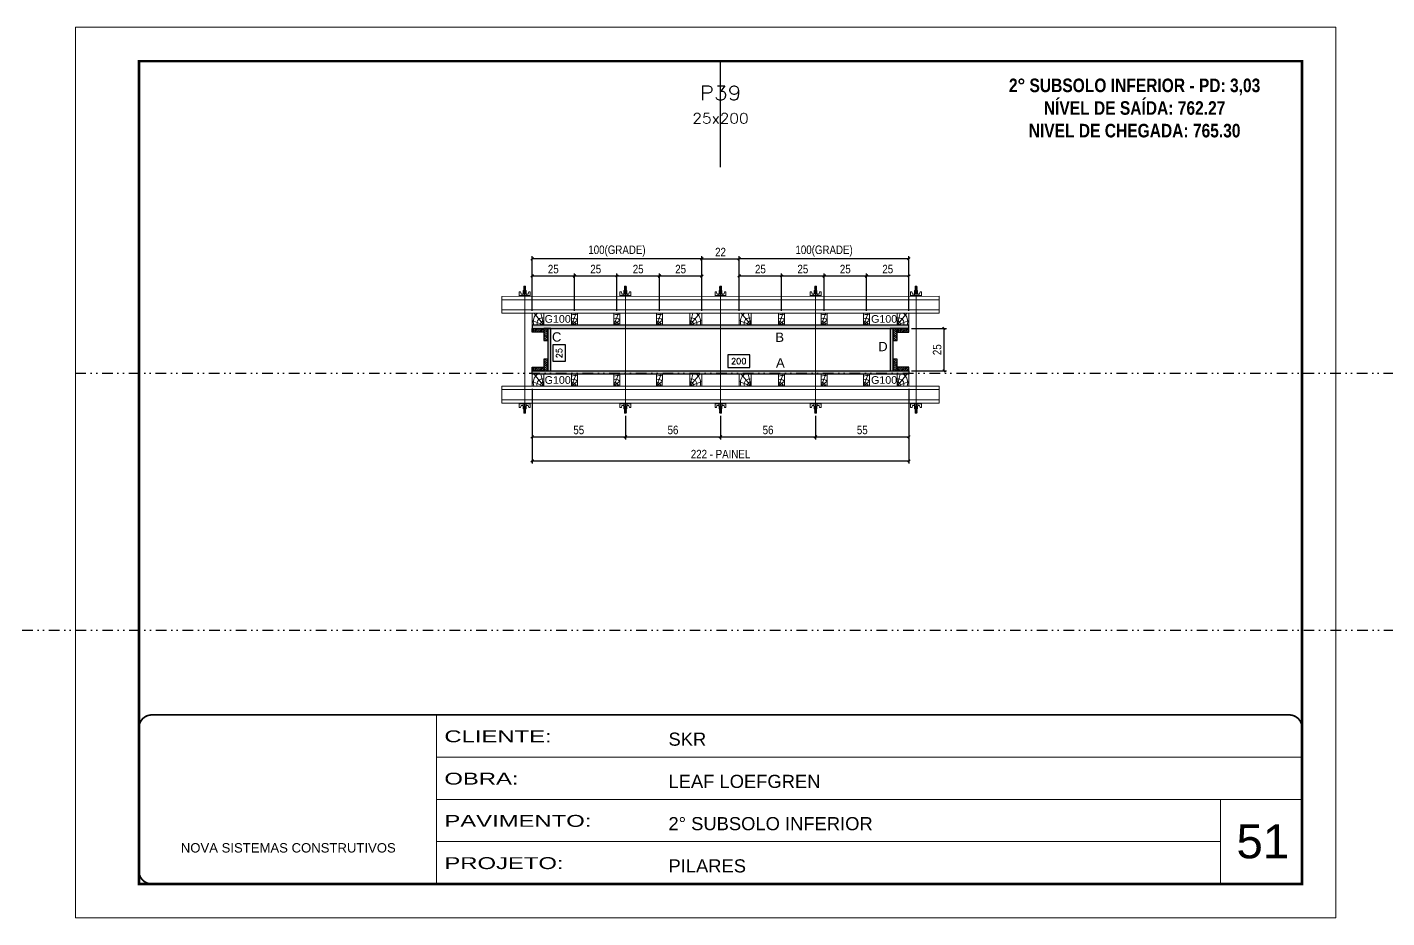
# Model space of a CAD drawing. Extents: x 13513 to 27878, y -21631 to 6985.
# Drawn here: x 17527 to 19128, y -7848 to -6798 of the extents above; entities that cross this region are included whole.
import ezdxf
from ezdxf.enums import TextEntityAlignment as Align

# ---------------------------------------------------------------- set-up
doc = ezdxf.new("R2010")
doc.units = 0
for name, pattern in [('CONTINUO', [0]), ('DASHED', [0.75, 0.5, -0.25]), ('DIVIDE2', [0.625, 0.25, -0.125, 0, -0.125, 0, -0.125]), ('HIDDEN', [0.375, 0.25, -0.125])]:
    doc.linetypes.add(name, pattern=pattern)
for name, color, linetype, lineweight in [('CARIMBO', 255, 'Continuous', 9), ('Folhas', 255, 'Continuous', 9), ('Hachura', 251, 'Continuous', 9), ('Madeira', 126, 'Continuous', 18), ('Perfil Metálico', 224, 'Continuous', 18), ('SARRAFO DE PRESSAO', 251, 'DASHED', 9), ('Texto Seção', 7, 'Continuous', 15)]:
    doc.layers.add(name, color=color, linetype=linetype, lineweight=lineweight)
for name, color, linetype in [('CHAPA', 1, 'Continuous'), ('COTA', 241, 'Continuous'), ('NOMENCLATURA', 7, 'Continuous'), ('Nível', 160, 'Continuous'), ('SARRAFO', 251, 'Continuous'), ('Texto de Titulo', 7, 'Continuous'), ('Texto Qtd Sarr', 242, 'Continuous'), ('TEXTO_GERAL', 7, 'Continuous')]:
    doc.layers.add(name, color=color, linetype=linetype)
doc.styles.add('ARIAL', font='arial.ttf')
doc.styles.add('COTA TECNICA 2X', font='techl___.ttf', dxfattribs={"height": 10})
doc.styles.add('ROMANC', font='techb___.ttf', dxfattribs={"height": 2.5})
doc.styles.add('ROMANS', font='romans.shx')
doc.styles.add('SANSSERIF', font='sas_____.pfb')
doc.styles.add('Tecnologia', font='')
doc.styles.get('Tecnologia').set_extended_font_data('Forgotten Futurist')
doc.dimstyles.new('SECAO PILAR', dxfattribs={"dimtxt": 10, "dimasz": 3, "dimexe": 3, "dimexo": 3, "dimgap": 3, "dimtad": 1, "dimdec": 1, "dimlfac": 0.5, "dimzin": 12, "dimdsep": 46, "dimtxsty": 'COTA TECNICA 2X', "dimblk1": 'OBLIQUE', "dimblk2": 'OBLIQUE', "dimsah": 1, "dimcen": 0.9, "dimclrd": 256, "dimclre": 256, "dimclrt": 256, "dimadec": 1, "dimazin": 3, "dimtfac": 1, "dimtdec": 1, "dimtmove": 0, "dimatfit": 3, "dimfxl": 1, "dimtolj": 1, "dimtzin": 12, "dimarcsym": 0})
doc.dimstyles.new('SECÇÃO 2', dxfattribs={"dimtxt": 7, "dimasz": 6, "dimexe": 0.18, "dimexo": 2, "dimgap": -4, "dimtad": 3, "dimdec": 1, "dimlfac": 0.5, "dimzin": 12, "dimdsep": 46, "dimtxsty": 'ROMANS', "dimblk": 'ARCHTICK', "dimcen": 0.09, "dimse1": 1, "dimse2": 1, "dimsd1": 1, "dimsd2": 1, "dimclrd": 180, "dimclre": 5, "dimclrt": 1, "dimadec": 0, "dimazin": 3, "dimtfac": 1, "dimtdec": 1, "dimtofl": 0, "dimtmove": 0, "dimatfit": 3, "dimldrblk": 'ARCHTICK', "dimfxl": 1, "dimtolj": 1, "dimtzin": 0, "dimarcsym": 0})

# ---------------------------------------------------------------- blocks, each defined once
blk = doc.blocks.new('9999999999')
at = {"color": 30, "linetype": 'CONTINUO'}
for p, q in [((98564.6, 34230.2), (98564.6, 34429.4)), ((98564.6, 34379.6), (99584, 34379.6)), ((98564.6, 34329.8), (99488, 34329.8)), ((99584, 34329.8), (99488, 34329.8)), ((99488, 34329.8), (99488, 34230.2)), ((98564.6, 34280), (99488, 34280))]:
    blk.add_line(p, q, dxfattribs=at)
at = {"color": 30, "linetype": 'CONTINUO', "const_width": 2}
blk.add_lwpolyline([(99584, 34230.2), (99584, 34414.4, 0.414214), (99569, 34429.4), (98229, 34429.4, 0.414214), (98214, 34414.4), (98214, 34245.2, 0.414214), (98229, 34230.2), (99584, 34230.2)], format="xyb", dxfattribs=at)
at = {"layer": 'Folhas'}
blk.add_lwpolyline([(98139, 34190.2), (99624, 34190.2), (99624, 35240.2), (98139, 35240.2)], close=True, dxfattribs=at)
at = {"layer": 'Folhas', "color": 30, "const_width": 3}
blk.add_lwpolyline([(98214, 34230.2), (99584, 34230.2), (99584, 35200.2), (98214, 35200.2)], close=True, dxfattribs=at)
at = {"color": 7, "linetype": 'Continuous', "ltscale": 5, "style": 'ARIAL'}
for s, height, p in [('SKR', 15.48, (98837.7, 34393.1)), ('LEAF LOEFGREN', 15.483, (98837.7, 34343.3)), ('2° SUBSOLO INFERIOR', 15.483, (98837.7, 34293.5)), ('NOVA SISTEMAS CONSTRUTIVOS', 11.059, (98263.2, 34267.2)), ('PILARES', 15.48, (98837.7, 34243.7))]:
    blk.add_text(s, height=height, dxfattribs=at).set_placement(p)
at = {"layer": 'Folhas', "color": 7, "style": 'Tecnologia', "width": 1.5}
for s, p in [('CLIENTE:', (98573.7, 34397.2)), ('OBRA:', (98573.7, 34347.3)), ('PAVIMENTO:', (98573.7, 34297.5)), ('PROJETO:', (98573.7, 34247.7))]:
    blk.add_text(s, height=14, dxfattribs=at).set_placement(p)
blk = doc.blocks.new('*D2213')
at = {"layer": 'COTA', "color": 180, "lineweight": -2, "transparency": 16777216}
for p, q in [((18160.9, -7172.7), (18145.9, -7172.7)), ((18145.9, -7172.7), (18145.9, -7192)), ((18160.9, -7192), (18160.9, -7172.7)), ((18145.9, -7192), (18160.9, -7192))]:
    blk.add_line(p, q, dxfattribs=at)
at = {"layer": 'Defpoints', "color": 0, "transparency": 16777216}
for p in [(18160.8, -7153.4), (18160.8, -7203.4), (18164.9, -7203.4)]:
    blk.add_point(p, dxfattribs=at)
at = {"layer": 'COTA', "color": 1, "transparency": 16777216, "insert": (18153.4, -7182.4), "char_height": 7, "attachment_point": 5, "rotation": 90, "style": 'ROMANS'}
blk.add_mtext('\\A1;25', dxfattribs=at)
blk = doc.blocks.new('_ArchTick')
at = {"color": 0, "linetype": 'ByBlock', "const_width": 0.15}
blk.add_lwpolyline([(-0.5, -0.5), (0.5, 0.5)], dxfattribs=at)
blk = doc.blocks.new('*D2214')
at = {"layer": 'COTA', "color": 180, "lineweight": -2, "transparency": 16777216}
for p, q in [((18378, -7184.4), (18352, -7184.4)), ((18352, -7184.4), (18352, -7199.4)), ((18378, -7199.4), (18378, -7184.4)), ((18352, -7199.4), (18378, -7199.4))]:
    blk.add_line(p, q, dxfattribs=at)
at = {"layer": 'Defpoints', "color": 0, "transparency": 16777216}
for p in [(18143.5, -7203.4), (18543.5, -7203.4), (18543.5, -7203.4)]:
    blk.add_point(p, dxfattribs=at)
at = {"layer": 'COTA', "color": 1, "transparency": 16777216, "insert": (18365, -7191.9), "char_height": 7, "attachment_point": 5, "style": 'ROMANS'}
blk.add_mtext('\\A1;200', dxfattribs=at)
blk = doc.blocks.new('_Oblique')
at = {"color": 0, "linetype": 'ByBlock', "lineweight": -2}
blk.add_line((-0.5, -0.5), (0.5, 0.5), dxfattribs=at)
blk = doc.blocks.new('*D2215')
at = {"layer": 'COTA', "lineweight": -2, "transparency": 16777216}
for p, q in [((18121.5, -7224.4), (18121.5, -7312.6)), ((18565.5, -7224.4), (18565.5, -7312.6)), ((18121.5, -7309.6), (18565.5, -7309.6))]:
    blk.add_line(p, q, dxfattribs=at)
at = {"layer": 'Defpoints', "color": 0, "transparency": 16777216}
for p in [(18121.5, -7221.4), (18565.5, -7221.4), (18565.5, -7309.6)]:
    blk.add_point(p, dxfattribs=at)
at = {"layer": 'COTA', "lineweight": -2, "transparency": 16777216, "xscale": 3, "yscale": 3, "zscale": 3, "rotation": 180}
blk.add_blockref('_Oblique', (18121.5, -7309.6), dxfattribs=at)
at = {"layer": 'COTA', "lineweight": -2, "transparency": 16777216, "xscale": 3, "yscale": 3, "zscale": 3}
blk.add_blockref('_Oblique', (18565.5, -7309.6), dxfattribs=at)
at = {"layer": 'COTA', "transparency": 16777216, "insert": (18343.5, -7301.5), "char_height": 10, "attachment_point": 5, "style": 'COTA TECNICA 2X'}
blk.add_mtext('\\A1;222 - PAINEL', dxfattribs=at)
blk = doc.blocks.new('*D2216')
at = {"layer": 'COTA', "lineweight": -2, "transparency": 16777216}
for p, q in [((18121.5, -7224.4), (18121.5, -7284.2)), ((18231.5, -7256.2), (18231.5, -7284.2)), ((18121.5, -7281.2), (18231.5, -7281.2))]:
    blk.add_line(p, q, dxfattribs=at)
at = {"layer": 'Defpoints', "color": 0, "transparency": 16777216}
for p in [(18121.5, -7221.4), (18231.5, -7253.2), (18231.5, -7281.2)]:
    blk.add_point(p, dxfattribs=at)
at = {"layer": 'COTA', "lineweight": -2, "transparency": 16777216, "xscale": 3, "yscale": 3, "zscale": 3, "rotation": 180}
blk.add_blockref('_Oblique', (18121.5, -7281.2), dxfattribs=at)
at = {"layer": 'COTA', "lineweight": -2, "transparency": 16777216, "xscale": 3, "yscale": 3, "zscale": 3}
blk.add_blockref('_Oblique', (18231.5, -7281.2), dxfattribs=at)
at = {"layer": 'COTA', "transparency": 16777216, "insert": (18176.5, -7273.1), "char_height": 10, "attachment_point": 5, "style": 'COTA TECNICA 2X'}
blk.add_mtext('\\A1;55', dxfattribs=at)
blk = doc.blocks.new('*D2217')
at = {"layer": 'COTA', "lineweight": -2, "transparency": 16777216}
for p, q in [((18565.5, -7224.4), (18565.5, -7284.2)), ((18455.5, -7256.2), (18455.5, -7284.2)), ((18455.5, -7281.2), (18565.5, -7281.2))]:
    blk.add_line(p, q, dxfattribs=at)
at = {"layer": 'Defpoints', "color": 0, "transparency": 16777216}
for p in [(18565.5, -7221.4), (18455.5, -7253.2), (18565.5, -7281.2)]:
    blk.add_point(p, dxfattribs=at)
at = {"layer": 'COTA', "lineweight": -2, "transparency": 16777216, "xscale": 3, "yscale": 3, "zscale": 3, "rotation": 180}
blk.add_blockref('_Oblique', (18455.5, -7281.2), dxfattribs=at)
at = {"layer": 'COTA', "lineweight": -2, "transparency": 16777216, "xscale": 3, "yscale": 3, "zscale": 3}
blk.add_blockref('_Oblique', (18565.5, -7281.2), dxfattribs=at)
at = {"layer": 'COTA', "transparency": 16777216, "insert": (18510.5, -7273.1), "char_height": 10, "attachment_point": 5, "style": 'COTA TECNICA 2X'}
blk.add_mtext('\\A1;55', dxfattribs=at)
blk = doc.blocks.new('C')
at = {"layer": 'Hachura', "color": 0}
for p, q in [((0, 3.22), (0, -3.22)), ((0.45, 3.22), (0, 3.22)), ((0.46, 3.16), (0, 3.16)), ((0.46, 3.05), (0, 3.05)), ((0.46, 2.88), (0, 2.88)), ((0, 2.75), (0, -1.16)), ((0.46, 2.65), (0, 2.65)), ((0.46, 2.23), (0, 2.23)), ((0.46, 1.51), (0, 1.51)), ((0.39, 0.49), (0.17, 0.49)), ((0.45, -3.23), (0.45, 3.22)), ((0.45, 3.22), (2.58, 3.22)), ((1.74, 0.97), (0.45, 0.97)), ((1.45, 0.1), (0.45, 0.1)), ((1.35, 1.94), (1.35, 0.96)), ((2.58, 2.39), (1.47, 2.09)), ((1.74, -0.97), (1.74, 0.97)), ((1.74, 0.97), (1.74, 0.84)), ((1.74, 0.97), (1.74, 0.84)), ((1.74, 0.84), (3.35, 0.84)), ((3.35, 0.45), (1.74, 0.45)), ((2.58, 3.22), (2.58, 2.39)), ((3.32, 0.84), (3.32, -0.84)), ((3.35, 0.84), (3.35, -0.84)), ((3.68, 0.45), (3.35, 0.45)), ((3.84, -0.52), (3.35, 0.45)), ((3.35, 0.06), (3.67, -0.57)), ((3.68, 0.45), (4.16, -0.52)), ((3.72, 0.5), (4.25, -0.57)), ((4.37, -0.55), (3.83, 0.53)), ((4.15, 0.45), (3.93, 0.45)), ((4.42, -0.52), (3.93, 0.45)), ((4.15, 0.45), (4.26, 0.45)), ((4.26, 0.45), (4.74, -0.52)), ((4.3, 0.5), (4.83, -0.57)), ((4.95, -0.55), (4.41, 0.53)), ((4.51, 0.45), (4.84, 0.45)), ((5, -0.52), (4.51, 0.45)), ((4.84, 0.45), (5.32, -0.52)), ((4.88, 0.5), (5.41, -0.57)), ((5.53, -0.55), (4.99, 0.53)), ((5.58, -0.52), (5.09, 0.45)), ((5.42, 0.45), (5.09, 0.45)), ((5.58, -0.52), (5.09, 0.45)), ((5.42, 0.45), (5.74, -0.19)), ((5.46, 0.5), (5.74, -0.07)), ((5.74, 0.19), (5.57, 0.53)), ((5.74, 0.32), (5.68, 0.45)), ((5.68, 0.45), (5.74, 0.45)), ((5.74, 0.45), (5.9, 0.29)), ((5.74, 0.45), (5.74, -0.52)), ((5.9, -0.36), (5.9, 0.29)), ((0.45, 0), (0, 0)), ((0.46, -1.52), (0, -1.52)), ((0.46, -2.23), (0, -2.23)), ((0.46, -2.65), (0, -2.65)), ((0.46, -2.88), (0, -2.88)), ((0.46, -3.05), (0, -3.05)), ((0.46, -3.16), (0, -3.16)), ((0, -3.22), (2.57, -3.22)), ((0.08, -0.48), (0.29, -0.48)), ((0.29, -0.48), (0.4, -0.48)), ((0.45, 0), (0.45, -0.97)), ((0.45, -0.16), (1.45, -0.16)), ((0.45, -0.65), (0.45, -0.32)), ((0.45, -3.23), (0.45, -0.65)), ((0.45, -0.97), (1.74, -0.97)), ((1.35, -1.94), (1.35, -0.97)), ((2.58, -2.39), (1.47, -2.1)), ((3.35, -0.32), (1.74, -0.32)), ((3.35, -0.84), (1.74, -0.84)), ((2.58, -3.23), (2.58, -2.39)), ((3.35, -0.07), (3.58, -0.52)), ((3.35, -0.52), (3.58, -0.52)), ((3.84, -0.52), (4.16, -0.52)), ((4.42, -0.52), (4.74, -0.52)), ((4.63, -0.52), (4.74, -0.52)), ((5, -0.52), (5.32, -0.52)), ((5.58, -0.52), (5.74, -0.52)), ((5.74, -0.52), (5.9, -0.36)), ((5.74, -0.52), (5.74, -0.52))]:
    blk.add_line(p, q, dxfattribs=at)
for centre, radius, start, end in [((1.52, 1.94), 0.161, 104.74356, 180), ((1.44, -0.03), 0.129, 272.69497, 87.30503), ((3.81, 0.39), 0.143, 25.56881, 154.43119), ((4.39, 0.39), 0.143, 25.56881, 154.43119), ((4.97, 0.39), 0.143, 25.56881, 154.43119), ((5.55, 0.39), 0.143, 25.56881, 154.43119), ((0.17, -0.37), 0.174, 221.74404, 317.85924), ((1.52, -1.94), 0.161, 180, 255.25644), ((3.71, -0.4), 0.174, 222.14076, 318.25596), ((4.29, -0.4), 0.174, 222.14076, 318.25596), ((4.87, -0.4), 0.174, 222.14076, 318.25596), ((5.45, -0.4), 0.174, 222.14076, 318.25596), ((5.61, -0.4), 0.174, 317.85924, 318.25596)]:
    blk.add_arc(centre, radius, start, end, dxfattribs=at)
blk = doc.blocks.new('*D2222')
at = {"layer": 'COTA', "lineweight": -2, "transparency": 16777216}
for p, q in [((18343.5, -7256.2), (18343.5, -7284.2)), ((18455.5, -7256.2), (18455.5, -7284.2)), ((18343.5, -7281.2), (18455.5, -7281.2))]:
    blk.add_line(p, q, dxfattribs=at)
at = {"layer": 'Defpoints', "color": 0, "transparency": 16777216}
for p in [(18343.5, -7253.2), (18455.5, -7253.2), (18455.5, -7281.2)]:
    blk.add_point(p, dxfattribs=at)
at = {"layer": 'COTA', "lineweight": -2, "transparency": 16777216, "xscale": 3, "yscale": 3, "zscale": 3, "rotation": 180}
blk.add_blockref('_Oblique', (18343.5, -7281.2), dxfattribs=at)
at = {"layer": 'COTA', "lineweight": -2, "transparency": 16777216, "xscale": 3, "yscale": 3, "zscale": 3}
blk.add_blockref('_Oblique', (18455.5, -7281.2), dxfattribs=at)
at = {"layer": 'COTA', "transparency": 16777216, "insert": (18399.5, -7273.1), "char_height": 10, "attachment_point": 5, "style": 'COTA TECNICA 2X'}
blk.add_mtext('\\A1;56', dxfattribs=at)
blk = doc.blocks.new('*D2223')
at = {"layer": 'COTA', "lineweight": -2, "transparency": 16777216}
for p, q in [((18568.5, -7153.4), (18609.8, -7153.4)), ((18606.8, -7203.4), (18606.8, -7153.4)), ((18568.5, -7203.4), (18609.8, -7203.4))]:
    blk.add_line(p, q, dxfattribs=at)
at = {"layer": 'Defpoints', "color": 0, "transparency": 16777216}
for p in [(18565.5, -7153.4), (18606.8, -7153.4), (18565.5, -7203.4)]:
    blk.add_point(p, dxfattribs=at)
at = {"layer": 'COTA', "lineweight": -2, "transparency": 16777216, "xscale": 3, "yscale": 3, "zscale": 3}
for p, rotation in [((18606.8, -7153.4), 90), ((18606.8, -7203.4), 270)]:
    blk.add_blockref('_Oblique', p, dxfattribs=dict(at, rotation=rotation))
at = {"layer": 'COTA', "transparency": 16777216, "insert": (18598.7, -7178.4), "char_height": 10, "attachment_point": 5, "rotation": 90, "style": 'COTA TECNICA 2X'}
blk.add_mtext('\\A1;25', dxfattribs=at)
blk = doc.blocks.new('*D2224')
at = {"layer": 'COTA', "lineweight": -2, "transparency": 16777216}
for p, q in [((18231.5, -7256.2), (18231.5, -7284.2)), ((18343.5, -7256.2), (18343.5, -7284.2)), ((18231.5, -7281.2), (18343.5, -7281.2))]:
    blk.add_line(p, q, dxfattribs=at)
at = {"layer": 'Defpoints', "color": 0, "transparency": 16777216}
for p in [(18231.5, -7253.2), (18343.5, -7253.2), (18343.5, -7281.2)]:
    blk.add_point(p, dxfattribs=at)
at = {"layer": 'COTA', "lineweight": -2, "transparency": 16777216, "xscale": 3, "yscale": 3, "zscale": 3, "rotation": 180}
blk.add_blockref('_Oblique', (18231.5, -7281.2), dxfattribs=at)
at = {"layer": 'COTA', "lineweight": -2, "transparency": 16777216, "xscale": 3, "yscale": 3, "zscale": 3}
blk.add_blockref('_Oblique', (18343.5, -7281.2), dxfattribs=at)
at = {"layer": 'COTA', "transparency": 16777216, "insert": (18287.5, -7273.1), "char_height": 10, "attachment_point": 5, "style": 'COTA TECNICA 2X'}
blk.add_mtext('\\A1;56', dxfattribs=at)
blk = doc.blocks.new('PONTALETE')
at = {"layer": 'Madeira'}
for q in [(2.71, 7), (7, 5.76), (7, 1.74)]:
    blk.add_line((0, 0), q, dxfattribs=at)
blk.add_lwpolyline([(0, 0), (7, 0), (7, 7), (0, 7)], close=True, dxfattribs=at)
for centre, radius, start, end in [((2.04, 0.06), 6.23, 37.28179, 109.09128), ((1.09, 0.9), 3.19, 343.60304, 109.98471), ((-0.21, -0.78), 3.09, 14.63219, 86.0383)]:
    blk.add_arc(centre, radius, start, end, dxfattribs=at)
blk = doc.blocks.new('MEIO PONTALETE')
at = {"layer": 'Madeira'}
for q in [(2.71, 7), (3.5, 2.88), (3.5, 0.87)]:
    blk.add_line((0, 0), q, dxfattribs=at)
blk.add_lwpolyline([(0, 0), (3.5, 0), (3.5, 7), (0, 7)], close=True, dxfattribs=at)
for centre, radius, start, end in [((2.04, 0.06), 6.23, 76.44987, 109.09128), ((1.09, 0.9), 3.19, 40.90626, 109.98471), ((-0.21, -0.78), 3.09, 14.63219, 86.0383)]:
    blk.add_arc(centre, radius, start, end, dxfattribs=at)
blk = doc.blocks.new('*D2218')
at = {"layer": 'COTA', "lineweight": -2, "transparency": 16777216}
for p, q in [((18365.5, -7132.4), (18365.5, -7088.5)), ((18365.5, -7091.5), (18415.5, -7091.5)), ((18415.5, -7132.4), (18415.5, -7088.5))]:
    blk.add_line(p, q, dxfattribs=at)
at = {"layer": 'Defpoints', "color": 0, "transparency": 16777216}
for p in [(18415.5, -7091.5), (18365.5, -7135.4), (18415.5, -7135.4)]:
    blk.add_point(p, dxfattribs=at)
at = {"layer": 'COTA', "lineweight": -2, "transparency": 16777216, "xscale": 3, "yscale": 3, "zscale": 3, "rotation": 180}
blk.add_blockref('_Oblique', (18365.5, -7091.5), dxfattribs=at)
at = {"layer": 'COTA', "lineweight": -2, "transparency": 16777216, "xscale": 3, "yscale": 3, "zscale": 3}
blk.add_blockref('_Oblique', (18415.5, -7091.5), dxfattribs=at)
at = {"layer": 'COTA', "transparency": 16777216, "insert": (18390.5, -7083.4), "char_height": 10, "attachment_point": 5, "style": 'COTA TECNICA 2X'}
blk.add_mtext('\\A1;25', dxfattribs=at)
blk = doc.blocks.new('*D2219')
at = {"layer": 'COTA', "lineweight": -2, "transparency": 16777216}
for p, q in [((18365.5, -7132.4), (18365.5, -7068.3)), ((18565.5, -7071.3), (18365.5, -7071.3)), ((18565.5, -7132.4), (18565.5, -7068.3))]:
    blk.add_line(p, q, dxfattribs=at)
at = {"layer": 'Defpoints', "color": 0, "transparency": 16777216}
for p in [(18365.5, -7071.3), (18365.5, -7135.4), (18565.5, -7135.4)]:
    blk.add_point(p, dxfattribs=at)
at = {"layer": 'COTA', "lineweight": -2, "transparency": 16777216, "xscale": 3, "yscale": 3, "zscale": 3, "rotation": 180}
blk.add_blockref('_Oblique', (18365.5, -7071.3), dxfattribs=at)
at = {"layer": 'COTA', "lineweight": -2, "transparency": 16777216, "xscale": 3, "yscale": 3, "zscale": 3}
blk.add_blockref('_Oblique', (18565.5, -7071.3), dxfattribs=at)
at = {"layer": 'COTA', "transparency": 16777216, "insert": (18465.5, -7062.1), "char_height": 10, "attachment_point": 5, "style": 'COTA TECNICA 2X'}
blk.add_mtext('\\A1;100(GRADE)', dxfattribs=at)
blk = doc.blocks.new('*D2225')
at = {"layer": 'COTA', "lineweight": -2, "transparency": 16777216}
for p, q in [((18415.5, -7132.4), (18415.5, -7088.5)), ((18415.5, -7091.5), (18465.5, -7091.5)), ((18465.5, -7132.4), (18465.5, -7088.5))]:
    blk.add_line(p, q, dxfattribs=at)
at = {"layer": 'Defpoints', "color": 0, "transparency": 16777216}
for p in [(18465.5, -7091.5), (18415.5, -7135.4), (18465.5, -7135.4)]:
    blk.add_point(p, dxfattribs=at)
at = {"layer": 'COTA', "lineweight": -2, "transparency": 16777216, "xscale": 3, "yscale": 3, "zscale": 3, "rotation": 180}
blk.add_blockref('_Oblique', (18415.5, -7091.5), dxfattribs=at)
at = {"layer": 'COTA', "lineweight": -2, "transparency": 16777216, "xscale": 3, "yscale": 3, "zscale": 3}
blk.add_blockref('_Oblique', (18465.5, -7091.5), dxfattribs=at)
at = {"layer": 'COTA', "transparency": 16777216, "insert": (18440.5, -7083.4), "char_height": 10, "attachment_point": 5, "style": 'COTA TECNICA 2X'}
blk.add_mtext('\\A1;25', dxfattribs=at)
blk = doc.blocks.new('*D2226')
at = {"layer": 'COTA', "lineweight": -2, "transparency": 16777216}
for p, q in [((18465.5, -7132.4), (18465.5, -7088.5)), ((18465.5, -7091.5), (18515.5, -7091.5)), ((18515.5, -7132.4), (18515.5, -7088.5))]:
    blk.add_line(p, q, dxfattribs=at)
at = {"layer": 'Defpoints', "color": 0, "transparency": 16777216}
for p in [(18515.5, -7091.5), (18465.5, -7135.4), (18515.5, -7135.4)]:
    blk.add_point(p, dxfattribs=at)
at = {"layer": 'COTA', "lineweight": -2, "transparency": 16777216, "xscale": 3, "yscale": 3, "zscale": 3, "rotation": 180}
blk.add_blockref('_Oblique', (18465.5, -7091.5), dxfattribs=at)
at = {"layer": 'COTA', "lineweight": -2, "transparency": 16777216, "xscale": 3, "yscale": 3, "zscale": 3}
blk.add_blockref('_Oblique', (18515.5, -7091.5), dxfattribs=at)
at = {"layer": 'COTA', "transparency": 16777216, "insert": (18490.5, -7083.4), "char_height": 10, "attachment_point": 5, "style": 'COTA TECNICA 2X'}
blk.add_mtext('\\A1;25', dxfattribs=at)
blk = doc.blocks.new('*D2227')
at = {"layer": 'COTA', "lineweight": -2, "transparency": 16777216}
for p, q in [((18515.5, -7132.4), (18515.5, -7088.5)), ((18515.5, -7091.5), (18565.5, -7091.5)), ((18565.5, -7132.4), (18565.5, -7088.5))]:
    blk.add_line(p, q, dxfattribs=at)
at = {"layer": 'Defpoints', "color": 0, "transparency": 16777216}
for p in [(18565.5, -7091.5), (18515.5, -7135.4), (18565.5, -7135.4)]:
    blk.add_point(p, dxfattribs=at)
at = {"layer": 'COTA', "lineweight": -2, "transparency": 16777216, "xscale": 3, "yscale": 3, "zscale": 3, "rotation": 180}
blk.add_blockref('_Oblique', (18515.5, -7091.5), dxfattribs=at)
at = {"layer": 'COTA', "lineweight": -2, "transparency": 16777216, "xscale": 3, "yscale": 3, "zscale": 3}
blk.add_blockref('_Oblique', (18565.5, -7091.5), dxfattribs=at)
at = {"layer": 'COTA', "transparency": 16777216, "insert": (18540.5, -7083.4), "char_height": 10, "attachment_point": 5, "style": 'COTA TECNICA 2X'}
blk.add_mtext('\\A1;25', dxfattribs=at)
blk = doc.blocks.new('*D2220')
at = {"layer": 'COTA', "lineweight": -2, "transparency": 16777216}
for p, q in [((18121.5, -7132.4), (18121.5, -7088.5)), ((18121.5, -7091.5), (18171.5, -7091.5)), ((18171.5, -7132.4), (18171.5, -7088.5))]:
    blk.add_line(p, q, dxfattribs=at)
at = {"layer": 'Defpoints', "color": 0, "transparency": 16777216}
for p in [(18171.5, -7091.5), (18121.5, -7135.4), (18171.5, -7135.4)]:
    blk.add_point(p, dxfattribs=at)
at = {"layer": 'COTA', "lineweight": -2, "transparency": 16777216, "xscale": 3, "yscale": 3, "zscale": 3, "rotation": 180}
blk.add_blockref('_Oblique', (18121.5, -7091.5), dxfattribs=at)
at = {"layer": 'COTA', "lineweight": -2, "transparency": 16777216, "xscale": 3, "yscale": 3, "zscale": 3}
blk.add_blockref('_Oblique', (18171.5, -7091.5), dxfattribs=at)
at = {"layer": 'COTA', "transparency": 16777216, "insert": (18146.5, -7083.4), "char_height": 10, "attachment_point": 5, "style": 'COTA TECNICA 2X'}
blk.add_mtext('\\A1;25', dxfattribs=at)
blk = doc.blocks.new('*D2221')
at = {"layer": 'COTA', "lineweight": -2, "transparency": 16777216}
for p, q in [((18121.5, -7132.4), (18121.5, -7068.3)), ((18321.5, -7071.3), (18121.5, -7071.3)), ((18321.5, -7132.4), (18321.5, -7068.3))]:
    blk.add_line(p, q, dxfattribs=at)
at = {"layer": 'Defpoints', "color": 0, "transparency": 16777216}
for p in [(18121.5, -7071.3), (18121.5, -7135.4), (18321.5, -7135.4)]:
    blk.add_point(p, dxfattribs=at)
at = {"layer": 'COTA', "lineweight": -2, "transparency": 16777216, "xscale": 3, "yscale": 3, "zscale": 3, "rotation": 180}
blk.add_blockref('_Oblique', (18121.5, -7071.3), dxfattribs=at)
at = {"layer": 'COTA', "lineweight": -2, "transparency": 16777216, "xscale": 3, "yscale": 3, "zscale": 3}
blk.add_blockref('_Oblique', (18321.5, -7071.3), dxfattribs=at)
at = {"layer": 'COTA', "transparency": 16777216, "insert": (18221.5, -7062.1), "char_height": 10, "attachment_point": 5, "style": 'COTA TECNICA 2X'}
blk.add_mtext('\\A1;100(GRADE)', dxfattribs=at)
blk = doc.blocks.new('*D2228')
at = {"layer": 'COTA', "lineweight": -2, "transparency": 16777216}
for p, q in [((18171.5, -7132.4), (18171.5, -7088.5)), ((18171.5, -7091.5), (18221.5, -7091.5)), ((18221.5, -7132.4), (18221.5, -7088.5))]:
    blk.add_line(p, q, dxfattribs=at)
at = {"layer": 'Defpoints', "color": 0, "transparency": 16777216}
for p in [(18221.5, -7091.5), (18171.5, -7135.4), (18221.5, -7135.4)]:
    blk.add_point(p, dxfattribs=at)
at = {"layer": 'COTA', "lineweight": -2, "transparency": 16777216, "xscale": 3, "yscale": 3, "zscale": 3, "rotation": 180}
blk.add_blockref('_Oblique', (18171.5, -7091.5), dxfattribs=at)
at = {"layer": 'COTA', "lineweight": -2, "transparency": 16777216, "xscale": 3, "yscale": 3, "zscale": 3}
blk.add_blockref('_Oblique', (18221.5, -7091.5), dxfattribs=at)
at = {"layer": 'COTA', "transparency": 16777216, "insert": (18196.5, -7083.4), "char_height": 10, "attachment_point": 5, "style": 'COTA TECNICA 2X'}
blk.add_mtext('\\A1;25', dxfattribs=at)
blk = doc.blocks.new('*D2229')
at = {"layer": 'COTA', "lineweight": -2, "transparency": 16777216}
for p, q in [((18221.5, -7132.4), (18221.5, -7088.5)), ((18221.5, -7091.5), (18271.5, -7091.5)), ((18271.5, -7132.4), (18271.5, -7088.5))]:
    blk.add_line(p, q, dxfattribs=at)
at = {"layer": 'Defpoints', "color": 0, "transparency": 16777216}
for p in [(18271.5, -7091.5), (18221.5, -7135.4), (18271.5, -7135.4)]:
    blk.add_point(p, dxfattribs=at)
at = {"layer": 'COTA', "lineweight": -2, "transparency": 16777216, "xscale": 3, "yscale": 3, "zscale": 3, "rotation": 180}
blk.add_blockref('_Oblique', (18221.5, -7091.5), dxfattribs=at)
at = {"layer": 'COTA', "lineweight": -2, "transparency": 16777216, "xscale": 3, "yscale": 3, "zscale": 3}
blk.add_blockref('_Oblique', (18271.5, -7091.5), dxfattribs=at)
at = {"layer": 'COTA', "transparency": 16777216, "insert": (18246.5, -7083.4), "char_height": 10, "attachment_point": 5, "style": 'COTA TECNICA 2X'}
blk.add_mtext('\\A1;25', dxfattribs=at)
blk = doc.blocks.new('*D2230')
at = {"layer": 'COTA', "lineweight": -2, "transparency": 16777216}
for p, q in [((18271.5, -7132.4), (18271.5, -7088.5)), ((18271.5, -7091.5), (18321.5, -7091.5)), ((18321.5, -7132.4), (18321.5, -7088.5))]:
    blk.add_line(p, q, dxfattribs=at)
at = {"layer": 'Defpoints', "color": 0, "transparency": 16777216}
for p in [(18321.5, -7091.5), (18271.5, -7135.4), (18321.5, -7135.4)]:
    blk.add_point(p, dxfattribs=at)
at = {"layer": 'COTA', "lineweight": -2, "transparency": 16777216, "xscale": 3, "yscale": 3, "zscale": 3, "rotation": 180}
blk.add_blockref('_Oblique', (18271.5, -7091.5), dxfattribs=at)
at = {"layer": 'COTA', "lineweight": -2, "transparency": 16777216, "xscale": 3, "yscale": 3, "zscale": 3}
blk.add_blockref('_Oblique', (18321.5, -7091.5), dxfattribs=at)
at = {"layer": 'COTA', "transparency": 16777216, "insert": (18296.5, -7083.4), "char_height": 10, "attachment_point": 5, "style": 'COTA TECNICA 2X'}
blk.add_mtext('\\A1;25', dxfattribs=at)
blk = doc.blocks.new('*D2231')
at = {"layer": 'COTA', "lineweight": -2, "transparency": 16777216}
for p, q in [((18321.5, -7132.5), (18321.5, -7068.3)), ((18321.5, -7071.3), (18365.5, -7071.3)), ((18365.5, -7132.4), (18365.5, -7068.3))]:
    blk.add_line(p, q, dxfattribs=at)
at = {"layer": 'Defpoints', "color": 0, "transparency": 16777216}
for p in [(18365.5, -7071.3), (18321.5, -7135.5), (18365.5, -7135.4)]:
    blk.add_point(p, dxfattribs=at)
at = {"layer": 'COTA', "lineweight": -2, "transparency": 16777216, "xscale": 3, "yscale": 3, "zscale": 3, "rotation": 180}
blk.add_blockref('_Oblique', (18321.5, -7071.3), dxfattribs=at)
at = {"layer": 'COTA', "lineweight": -2, "transparency": 16777216, "xscale": 3, "yscale": 3, "zscale": 3}
blk.add_blockref('_Oblique', (18365.5, -7071.3), dxfattribs=at)
at = {"layer": 'COTA', "transparency": 16777216, "insert": (18343.5, -7063.3), "char_height": 10, "attachment_point": 5, "style": 'COTA TECNICA 2X'}
blk.add_mtext('\\A1;22', dxfattribs=at)
blk = doc.blocks.new('titulo1')
at = {"layer": 'Defpoints', "color": 252, "linetype": 'HIDDEN', "ltscale": 2}
blk.add_line((0, 0), (0, 125), dxfattribs=at)
at = {"layer": 'Defpoints', "style": 'ROMANS', "oblique": 15}
blk.add_attdef('FOLHA', text='', height=10, dxfattribs=at).set_placement((0, 15.6), align=Align.MIDDLE_CENTER)
at = {"layer": 'Texto Qtd Sarr', "color": 3, "style": 'ROMANS', "oblique": 15}
for tag, height, p in [('TITULO', 17, (0, 71.4)), ('SEÇÃO', 12, (0, 41.5))]:
    blk.add_attdef(tag, text='', height=height, dxfattribs=at).set_placement(p, align=Align.MIDDLE_CENTER)

msp = doc.modelspace()

# ---------------------------------------------------------------- hatches: boundary and pattern name
at = {"layer": 'Hachura'}
h = msp.add_hatch(color=256, dxfattribs=at)
h.dxf.hatch_style = 1
h.paths.add_polyline_path([(18565.47, -7153.43), (18565.47, -7149.43), (18121.47, -7149.43), (18121.47, -7153.43)])
h = msp.add_hatch(dxfattribs=at)
h.set_pattern_fill('ANSI31', color=256, scale=0.5, angle=180, style=0)
h.set_pattern_definition([(225, (8997.515, -30049.2342), (1.12253202, -1.12253202), [])])
h.paths.add_polyline_path([(18135.47, -7157.83), (18135.47, -7153.43), (18121.47, -7153.43), (18121.47, -7157.83)])
h = msp.add_hatch(dxfattribs=at)
h.set_pattern_fill('ANSI31', color=256, scale=0.5, angle=270, style=0)
h.set_pattern_definition([(315, (41031.275, -16656.3779), (1.12253202, 1.12253202), [])])
h.paths.add_polyline_path([(18139.87, -7167.43), (18135.47, -7167.43), (18135.47, -7153.43), (18139.87, -7153.43)])
h = msp.add_hatch(color=256, dxfattribs=at)
h.dxf.hatch_style = 1
h.paths.add_polyline_path([(18139.87, -7203.43), (18143.47, -7203.43), (18143.47, -7153.43), (18139.87, -7153.43)])
h = msp.add_hatch(color=256, dxfattribs=at)
h.dxf.hatch_style = 1
h.paths.add_polyline_path([(18543.47, -7203.43), (18547.07, -7203.43), (18547.07, -7153.43), (18543.47, -7153.43)])
h = msp.add_hatch(dxfattribs=at)
h.set_pattern_fill('ANSI31', color=256, scale=0.5, angle=270, style=0)
h.set_pattern_definition([(315, (41442.875, -16656.3779), (1.12253202, 1.12253202), [])])
h.paths.add_polyline_path([(18551.47, -7167.43), (18547.07, -7167.43), (18547.07, -7153.43), (18551.47, -7153.43)])
h = msp.add_hatch(dxfattribs=at)
h.set_pattern_fill('ANSI31', color=256, scale=0.5, angle=180, style=0)
h.set_pattern_definition([(225, (9427.515, -30082.8342), (1.12253202, -1.12253202), [])])
h.paths.add_polyline_path([(18565.47, -7153.43), (18565.47, -7157.83), (18551.47, -7157.83), (18551.47, -7153.43)])
h = msp.add_hatch(dxfattribs=at)
h.set_pattern_fill('ANSI31', color=256, scale=0.5, angle=270, style=0)
h.set_pattern_definition([(315, (41031.275, -16692.3779), (1.12253202, 1.12253202), [])])
h.paths.add_polyline_path([(18139.87, -7203.43), (18135.47, -7203.43), (18135.47, -7189.43), (18139.87, -7189.43)])
h = msp.add_hatch(dxfattribs=at)
h.set_pattern_fill('ANSI31', color=256, scale=0.5, angle=270, style=0)
h.set_pattern_definition([(315, (41442.875, -16692.3779), (1.12253202, 1.12253202), [])])
h.paths.add_polyline_path([(18551.47, -7203.43), (18547.07, -7203.43), (18547.07, -7189.43), (18551.47, -7189.43)])
h = msp.add_hatch(dxfattribs=at)
h.set_pattern_fill('ANSI31', color=256, scale=0.5, angle=180, style=0)
h.set_pattern_definition([(225, (8997.515, -30094.8342), (1.12253202, -1.12253202), [])])
h.paths.add_polyline_path([(18135.47, -7203.43), (18135.47, -7199.03), (18121.47, -7199.03), (18121.47, -7203.43)])
h = msp.add_hatch(color=256, dxfattribs=at)
h.dxf.hatch_style = 1
h.paths.add_polyline_path([(18565.47, -7203.43), (18565.47, -7207.43), (18121.47, -7207.43), (18121.47, -7203.43)])
h = msp.add_hatch(dxfattribs=at)
h.set_pattern_fill('ANSI31', color=256, scale=0.5, angle=180, style=0)
h.set_pattern_definition([(225, (9062.515, -30094.8342), (1.12253202, -1.12253202), [])])
h.paths.add_polyline_path([(18551.47, -7203.43), (18551.47, -7199.03), (18565.47, -7199.03), (18565.47, -7203.43)])

# ---------------------------------------------------------------- linework, layer by layer
at = {"layer": 'CHAPA'}
for points in [[(18565.47, -7153.43), (18565.47, -7149.43), (18121.47, -7149.43), (18121.47, -7153.43)], [(18139.87, -7203.43), (18143.47, -7203.43), (18143.47, -7153.43), (18139.87, -7153.43)], [(18543.47, -7203.43), (18547.07, -7203.43), (18547.07, -7153.43), (18543.47, -7153.43)], [(18565.47, -7203.43), (18565.47, -7207.43), (18121.47, -7207.43), (18121.47, -7203.43)]]:
    msp.add_lwpolyline(points, close=True, dxfattribs=at)
at = {"layer": 'Hachura'}
for p, q in [((18112.78, -7252.2), (18112.78, -7108.46)), ((18231.47, -7252.2), (18231.47, -7108.46)), ((18343.47, -7252.2), (18343.47, -7108.46)), ((18455.47, -7252.2), (18455.47, -7108.46)), ((18573.86, -7252.2), (18573.86, -7108.46))]:
    msp.add_line(p, q, dxfattribs=at)
at = {"layer": 'Madeira'}
for points in [[(18121.47, -7149.42), (18121.48, -7135.42), (18321.48, -7135.43), (18321.46, -7149.43)], [(18365.47, -7149.42), (18365.49, -7135.42), (18565.48, -7135.43), (18565.47, -7149.43)], [(18121.45, -7221.41), (18121.47, -7207.41), (18321.46, -7207.41), (18321.44, -7221.41)], [(18365.46, -7221.41), (18365.47, -7207.41), (18565.47, -7207.41), (18565.45, -7221.41)]]:
    msp.add_lwpolyline(points, close=True, dxfattribs=at)
at = {"layer": 'Nível', "color": 4, "linetype": 'DIVIDE2', "ltscale": 50}
for p, q in [((17583.47, -7205.89), (21517.65, -7205.89)), ((13526.77, -7508.89), (21531.15, -7508.89))]:
    msp.add_line(p, q, dxfattribs=at)
at = {"layer": 'Perfil Metálico'}
for p, q in [((18601.18, -7119.49), (18085.75, -7119.49)), ((18601.18, -7131.49), (18085.75, -7131.49)), ((18601.18, -7225.43), (18085.75, -7225.43)), ((18601.18, -7237.43), (18085.75, -7237.43))]:
    msp.add_line(p, q, dxfattribs=at)
for points in [[(18601.18, -7135.43), (18601.18, -7115.43), (18085.75, -7115.49), (18085.75, -7135.49)], [(18085.75, -7221.43), (18085.75, -7241.43), (18601.18, -7241.37), (18601.18, -7221.37)]]:
    msp.add_lwpolyline(points, close=True, dxfattribs=at)
at = {"layer": 'SARRAFO'}
for points in [[(18121.47, -7153.43), (18135.47, -7153.43), (18135.47, -7157.83), (18121.47, -7157.83)], [(18121.47, -7153.43), (18135.47, -7153.43), (18135.47, -7157.83), (18121.47, -7157.83)], [(18135.47, -7153.43), (18135.47, -7167.43), (18139.87, -7167.43), (18139.87, -7153.43)], [(18135.47, -7153.43), (18135.47, -7167.43), (18139.87, -7167.43), (18139.87, -7153.43)], [(18547.07, -7153.43), (18547.07, -7167.43), (18551.47, -7167.43), (18551.47, -7153.43)], [(18547.07, -7153.43), (18547.07, -7167.43), (18551.47, -7167.43), (18551.47, -7153.43)], [(18551.47, -7157.83), (18565.47, -7157.83), (18565.47, -7153.43), (18551.47, -7153.43)], [(18551.47, -7157.83), (18565.47, -7157.83), (18565.47, -7153.43), (18551.47, -7153.43)], [(18135.47, -7189.43), (18135.47, -7203.43), (18139.87, -7203.43), (18139.87, -7189.43)], [(18135.47, -7189.43), (18135.47, -7203.43), (18139.87, -7203.43), (18139.87, -7189.43)], [(18547.07, -7189.43), (18547.07, -7203.43), (18551.47, -7203.43), (18551.47, -7189.43)], [(18547.07, -7189.43), (18547.07, -7203.43), (18551.47, -7203.43), (18551.47, -7189.43)], [(18121.47, -7199.03), (18135.47, -7199.03), (18135.47, -7203.43), (18121.47, -7203.43)], [(18121.47, -7199.03), (18135.47, -7199.03), (18135.47, -7203.43), (18121.47, -7203.43)], [(18565.47, -7199.03), (18551.47, -7199.03), (18551.47, -7203.43), (18565.47, -7203.43)], [(18565.47, -7199.03), (18551.47, -7199.03), (18551.47, -7203.43), (18565.47, -7203.43)]]:
    msp.add_lwpolyline(points, close=True, dxfattribs=at)

# ---------------------------------------------------------------- block references
at = {"layer": 'Hachura', "linetype": 'Continuous', "yscale": 2, "zscale": 2}
for p, xscale, rotation in [((18112.79, -7115.46), -2, 270), ((18231.46, -7115.46), 2, 90.00000000000001), ((18343.46, -7115.46), 2, 90.00000000000001), ((18455.46, -7115.46), 2, 90.00000000000001), ((18573.85, -7115.46), 2, 90.00000000000001), ((18112.78, -7241.4), 2, 270), ((18231.47, -7241.4), -2, 90), ((18343.47, -7241.4), -2, 90), ((18455.47, -7241.4), -2, 90), ((18573.86, -7241.4), -2, 90)]:
    msp.add_blockref('C', p, dxfattribs=dict(at, xscale=xscale, rotation=rotation))
at = {"layer": 'Madeira'}
for name, p, xscale, yscale, zscale, rotation in [('PONTALETE', (18135.47, -7149.43), 2, 2, 2, 89.93708930310329), ('MEIO PONTALETE', (18167.97, -7149.42), 1.999999997962732, 1.999999997962732, 1.999999997962732, 359.9370893031033), ('MEIO PONTALETE', (18217.97, -7149.42), 1.999999997962732, 1.999999997962732, 1.999999997962732, 359.9370893031033), ('MEIO PONTALETE', (18267.97, -7149.42), 1.999999997962732, 1.999999997962732, 1.999999997962732, 359.9370893031033), ('PONTALETE', (18307.46, -7149.41), -2, 2, 2, 269.9370893031033), ('PONTALETE', (18379.47, -7149.43), 2, 2, 2, 89.93708930310329), ('MEIO PONTALETE', (18411.97, -7149.42), 1.999999997962732, 1.999999997962732, 1.999999997962732, 359.9370893031033), ('MEIO PONTALETE', (18461.97, -7149.42), 1.999999997962732, 1.999999997962732, 1.999999997962732, 359.9370893031033), ('MEIO PONTALETE', (18511.97, -7149.42), 1.999999997962732, 1.999999997962732, 1.999999997962732, 359.9370893031033), ('PONTALETE', (18551.47, -7149.41), -2, 2, 2, 269.9370893031033), ('PONTALETE', (18135.45, -7221.42), 2, 2, 2, 89.93708930310329), ('MEIO PONTALETE', (18167.95, -7221.41), 1.999999997962732, 1.999999997962732, 1.999999997962732, 359.9370893031033), ('MEIO PONTALETE', (18217.95, -7221.41), 1.999999997962732, 1.999999997962732, 1.999999997962732, 359.9370893031033), ('MEIO PONTALETE', (18267.95, -7221.41), 1.999999997962732, 1.999999997962732, 1.999999997962732, 359.9370893031033), ('PONTALETE', (18307.44, -7221.4), -2, 2, 2, 269.9370893031033), ('PONTALETE', (18379.46, -7221.42), 2, 2, 2, 89.93708930310329), ('MEIO PONTALETE', (18411.96, -7221.41), 1.999999997962732, 1.999999997962732, 1.999999997962732, 359.9370893031033), ('MEIO PONTALETE', (18461.96, -7221.41), 1.999999997962732, 1.999999997962732, 1.999999997962732, 359.9370893031033), ('MEIO PONTALETE', (18511.96, -7221.41), 1.999999997962732, 1.999999997962732, 1.999999997962732, 359.9370893031033), ('PONTALETE', (18551.45, -7221.4), -2, 2, 2, 269.9370893031033)]:
    msp.add_blockref(name, p, dxfattribs=dict(at, xscale=xscale, yscale=yscale, zscale=zscale, rotation=rotation))
at = {"layer": 'SARRAFO DE PRESSAO', "color": 6, "linetype": 'ByBlock'}
msp.add_blockref('9999999999', (-80555.51, -42038.38), dxfattribs=at)
at = {"layer": 'Texto Seção'}
ref = msp.add_blockref('titulo1', (18343.47, -6963.17), dxfattribs=at)
ref.add_attrib('TITULO', 'P39', dxfattribs={"layer": 'Texto de Titulo', "color": 7, "height": 17, "style": 'ROMANS', "width": 1.1}).set_placement((18343.47, -6875.67), align=Align.MIDDLE_CENTER)
ref.add_attrib('SEÇÃO', '25x200', dxfattribs={"layer": 'Texto de Titulo', "color": 7, "height": 12, "style": 'ROMANS', "width": 1.1}).set_placement((18343.47, -6905.67), align=Align.MIDDLE_CENTER)

# ---------------------------------------------------------------- texts
at = {"layer": 'CARIMBO', "style": 'ARIAL'}
msp.add_text('51', height=40, dxfattribs=at).set_placement((18951.33, -7778.03))
at = {"layer": 'NOMENCLATURA', "color": 2, "insert": (18831.31, -6832.11), "char_height": 16, "attachment_point": 2, "style": 'ROMANC'}
msp.add_mtext_dynamic_manual_height_columns('\\P2° SUBSOLO INFERIOR - PD: 3,03\\PNÍVEL DE SAÍDA: 762.27\\PNIVEL DE CHEGADA: 765.30', width=432.3511, gutter_width=1, heights=[0], dxfattribs=at)
at = {"layer": 'TEXTO_GERAL', "color": 0, "linetype": 'Continuous', "style": 'SANSSERIF'}
for p in [(18136.32, -7142.13), (18520.87, -7142.13), (18136.31, -7214.11), (18520.85, -7214.11)]:
    msp.add_text('G100', height=9, dxfattribs=at).set_placement(p, align=Align.MIDDLE_LEFT)
at = {"layer": 'TEXTO_GERAL', "style": 'ARIAL'}
for s, p in [('C', (18150.48, -7163.37)), ('B', (18413.23, -7163.68)), ('D', (18534.83, -7174.7)), ('A', (18413.98, -7193.91))]:
    msp.add_text(s, height=11, dxfattribs=at).set_placement(p, align=Align.MIDDLE_CENTER)

# ---------------------------------------------------------------- dimensions: what is measured, and where the dimension line sits
at = {"layer": 'COTA'}
for base, p1, p2, text, picture, middle in [((18121.48, -7071.29), (18321.48, -7135.44), (18121.48, -7135.41), '<>(GRADE)', '*D2221', (18221.48, -7062.07)), ((18365.49, -7071.29), (18565.48, -7135.44), (18365.49, -7135.41), '<>(GRADE)', '*D2219', (18465.49, -7062.07)), ((18565.47, -7309.59), (18121.47, -7221.42), (18565.47, -7221.38), '<> - PAINEL', '*D2215', (18343.47, -7301.51))]:
    dim = msp.add_linear_dim(base=base, p1=p1, p2=p2, text=text, dimstyle='SECAO PILAR', dxfattribs=at)
    dim.commit()
    dim.dimension.update_dxf_attribs({"geometry": picture, "text_midpoint": middle})
for base, p1, p2, picture, middle in [((18365.49, -7071.29), (18321.48, -7135.46), (18365.49, -7135.41), '*D2231', (18343.48, -7063.29)), ((18171.48, -7091.49), (18121.48, -7135.41), (18171.48, -7135.43), '*D2220', (18146.48, -7083.38)), ((18221.48, -7091.49), (18171.48, -7135.43), (18221.48, -7135.43), '*D2228', (18196.48, -7083.38)), ((18271.48, -7091.49), (18221.48, -7135.43), (18271.48, -7135.43), '*D2229', (18246.48, -7083.38)), ((18321.48, -7091.49), (18271.48, -7135.43), (18321.48, -7135.43), '*D2230', (18296.48, -7083.38)), ((18415.49, -7091.49), (18365.49, -7135.41), (18415.49, -7135.43), '*D2218', (18390.49, -7083.38)), ((18465.49, -7091.49), (18415.49, -7135.43), (18465.49, -7135.43), '*D2225', (18440.49, -7083.38)), ((18515.49, -7091.49), (18465.49, -7135.43), (18515.49, -7135.43), '*D2226', (18490.49, -7083.38)), ((18565.48, -7091.49), (18515.49, -7135.43), (18565.48, -7135.43), '*D2227', (18540.49, -7083.38)), ((18231.53, -7281.16), (18121.47, -7221.43), (18231.53, -7253.2), '*D2216', (18176.5, -7273.05)), ((18565.47, -7281.16), (18455.53, -7253.2), (18565.47, -7221.43), '*D2217', (18510.5, -7273.05)), ((18343.53, -7281.16), (18231.53, -7253.2), (18343.53, -7253.2), '*D2224', (18287.53, -7273.05)), ((18455.53, -7281.16), (18343.53, -7253.2), (18455.53, -7253.2), '*D2222', (18399.53, -7273.05))]:
    dim = msp.add_linear_dim(base=base, p1=p1, p2=p2, dimstyle='SECAO PILAR', dxfattribs=at)
    dim.commit()
    dim.dimension.update_dxf_attribs({"geometry": picture, "text_midpoint": middle})
dim = msp.add_linear_dim(base=(18164.88, -7203.43), p1=(18160.79, -7153.43), p2=(18160.79, -7203.43), angle=270, dimstyle='SECÇÃO 2', dxfattribs=at)
dim.commit()
dim.dimension.update_dxf_attribs({"geometry": '*D2213', "text_midpoint": (18164.88, -7182.35), "dimtype": 160})
dim = msp.add_linear_dim(base=(18606.77, -7153.43), p1=(18565.47, -7203.43), p2=(18565.47, -7153.43), angle=90, dimstyle='SECAO PILAR', dxfattribs=at)
dim.commit()
dim.dimension.update_dxf_attribs({"geometry": '*D2223', "text_midpoint": (18598.66, -7178.43)})
dim = msp.add_linear_dim(base=(18543.47, -7203.43), p1=(18143.47, -7203.43), p2=(18543.47, -7203.43), dimstyle='SECÇÃO 2', dxfattribs=at)
dim.commit()
dim.dimension.update_dxf_attribs({"geometry": '*D2214', "text_midpoint": (18364.98, -7203.43), "dimtype": 160})

doc.saveas('drawing.dxf')
